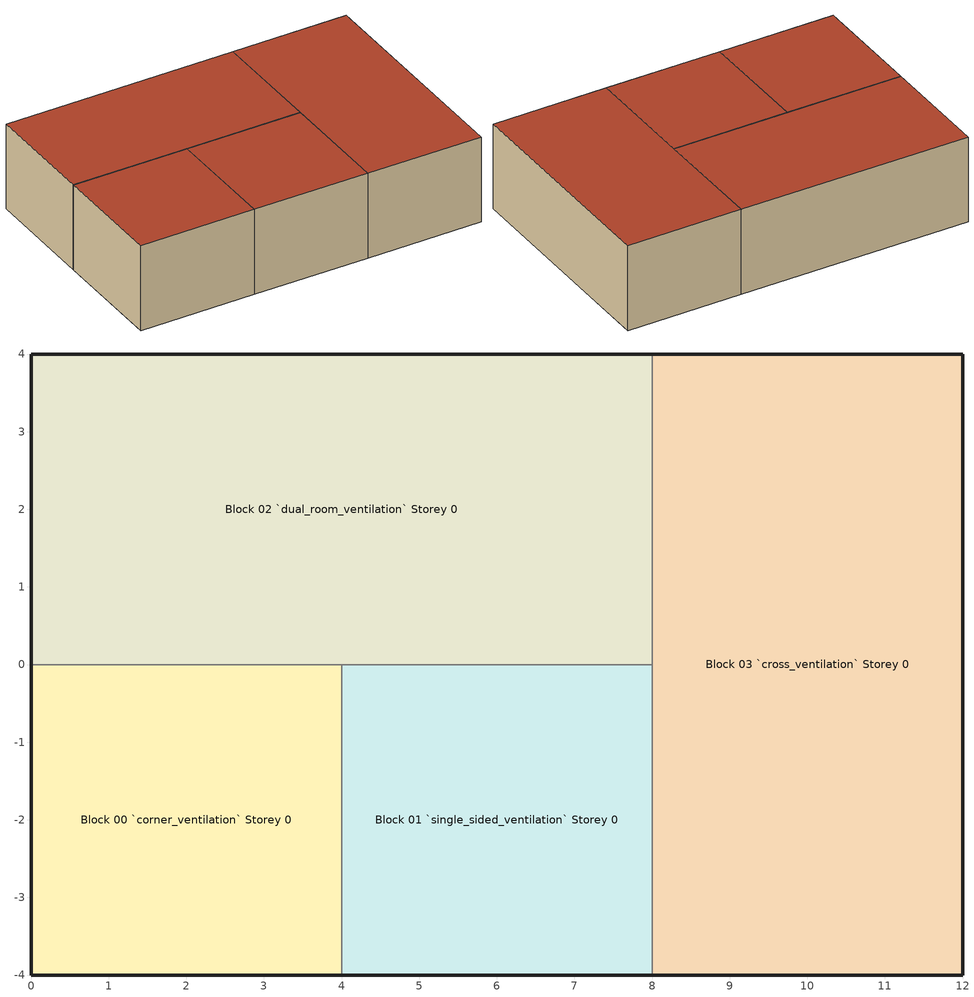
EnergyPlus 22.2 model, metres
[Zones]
Block 00 `corner_ventilation` Storey 0
 floor ground (My Floor): 4,0 4,-4 0,-4 0,0 z0
 wall outside (My Exterior Wall): 0,0 0,-4 4,-4 z0:3.05
 wall to Block 01 `single_sided_ventilation` Storey 0 (My Partitions): 4,-4 4,0 z0:3.05
 wall to Block 02 `dual_room_ventilation` Storey 0 (My Partitions): 4,0 0,0 z0:3.05
 roof outside (My Roof/Ceiling): 4,-4 4,0 0,0 0,-4 z3.05
Block 01 `single_sided_ventilation` Storey 0
 floor ground (My Floor): 8,0 8,-4 4,-4 4,0 z0
 wall outside (My Exterior Wall): 4,-4 8,-4 z0:3.05
 wall to Block 03 `cross_ventilation` Storey 0 (My Partitions): 8,-4 8,0 z0:3.05
 wall to Block 02 `dual_room_ventilation` Storey 0 (My Partitions): 8,0 4,0 z0:3.05
 roof outside (My Roof/Ceiling): 8,-4 8,0 4,0 4,-4 z3.05
Block 02 `dual_room_ventilation` Storey 0
 floor ground (My Floor): 8,4 8,0 0,0 0,4 z0
 wall outside (My Exterior Wall): 8,4 0,4 0,0 z0:3.05
 wall to Block 03 `cross_ventilation` Storey 0 (My Partitions): 8,0 8,4 z0:3.05
 roof outside (My Roof/Ceiling): 8,0 8,4 0,4 0,0 z3.05
Block 03 `cross_ventilation` Storey 0
 floor ground (My Floor): 12,4 12,-4 8,-4 8,4 z0
 wall outside (My Exterior Wall): 8,-4 12,-4 12,4 8,4 z0:3.05
 roof outside (My Roof/Ceiling): 12,-4 12,4 8,4 8,-4 z3.05
[Building]
None: North Axis=0; Terrain=Suburbs; Loads Convergence Tolerance Value=0.04; Temperature Convergence Tolerance Value=0.4; Solar Distribution=FullInteriorAndExterior; Maximum Number of Warmup Days=25; Minimum Number of Warmup Days=6
[SITE:LOCATION]
CA_BURBANK-GLNDLE-PASAD-: Latitude=34.2; Longitude=-118.36; Time Zone=-8; Elevation=223
[Material]
Name | Roughness | Thickness | Conductivity | Density | Specific Heat
Plywood (Douglas Fir) - 12.7mm | Smooth | 0.0127 | 0.12 | 540 | 1210
I02 50mm insulation board | MediumRough | 0.0508 | 0.03 | 43 | 1210
G01 16mm gypsum board | MediumSmooth | 0.0159 | 0.16 | 800 | 1090
I05 154mm batt insulation | VeryRough | 0.1544 | 0.05 | 19 | 960
M15 200mm heavyweight concrete | MediumRough | 0.2032 | 1.95 | 2240 | 900
[Material:AirGap]
Name | Thermal Resistance
F04 Wall air space resistance | 0.15
F05 Ceiling air space resistance | 0.18
[CONSTRUCTION]
My Exterior Wall: Plywood (Douglas Fir) - 12.7mm, I02 50mm insulation board, F04 Wall air space resistance, G01 16mm gypsum board
My Partitions: G01 16mm gypsum board, F04 Wall air space resistance, G01 16mm gypsum board
My Roof/Ceiling: Plywood (Douglas Fir) - 12.7mm, F05 Ceiling air space resistance, I05 154mm batt insulation, G01 16mm gypsum board
My Floor: Plywood (Douglas Fir) - 12.7mm, I05 154mm batt insulation, F05 Ceiling air space resistance, M15 200mm heavyweight concrete
[ZONE] Type=1; Multiplier=1; Ceiling Height=autocalculate; Volume=autocalculate; Floor Area=autocalculate; Part of Total Floor Area=Yes
Block 00 `corner_ventilation` Storey 0; Block 01 `single_sided_ventilation` Storey 0; Block 02 `dual_room_ventilation` Storey 0; Block 03 `cross_ventilation` Storey 0
